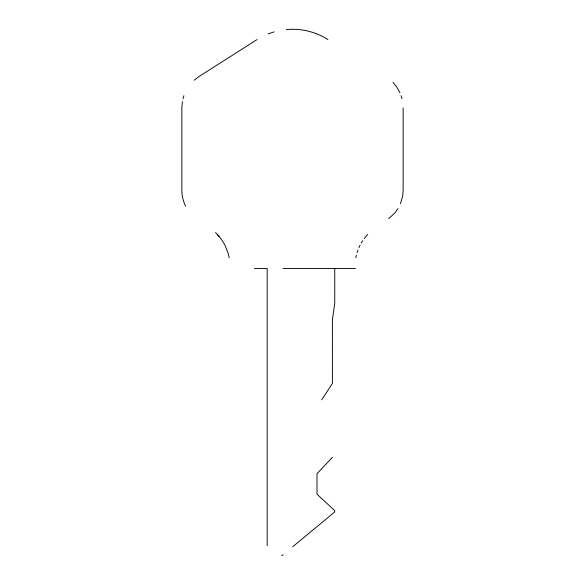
<?xml version="1.0" encoding="UTF-8"?>
<svg xmlns="http://www.w3.org/2000/svg" width="585" height="585" viewBox="0 0 585 585"><rect width="100%" height="100%" fill="white"/><g stroke="black" fill="none" stroke-linecap="round" stroke-linejoin="round"><path stroke-width="0.88" d="M182.374 101.71L181.855 107.932L181.855 190.3A35.005 35.005 0 0 0 185.664 206.198M355.79 257.744L356.36 255.155M183.025 98.66L183.924 95.669M357.069 252.603L357.932 250.095M400.484 203.704L402.714 195.778L403.145 190.3L403.145 107.932M358.927 247.638L360.067 245.247M361.333 242.921L362.737 240.669M321.743 399.826L332.412 383.409L332.39 319.783L334.744 303.366L334.744 268.493M397.99 208.596L394.758 213.042L388.718 218.629M364.258 238.497L367.665 234.439M332.455 457.28L317.004 473.696L317.004 494.215L334.744 510.632L334.744 511.963L292.632 546.799M281.809 555.75L283.082 554.697M194.176 80.211L199.141 76.43L257.071 39.568M268.157 33.901L274.051 31.883M286.277 29.542L292.5 29.25A65.988 65.988 0 0 1 327.929 39.568M254.358 268.493L267.184 268.493L267.184 545.651M283.082 268.493L355.366 268.493M217.335 234.439L219.097 236.42M393.054 82.397L396.922 87.289L399.928 92.759M401.076 95.669L401.975 98.66M229.21 257.744L227.931 252.603L224.933 245.247A46.756 46.756 0 0 0 215.463 232.559"/></g></svg>
